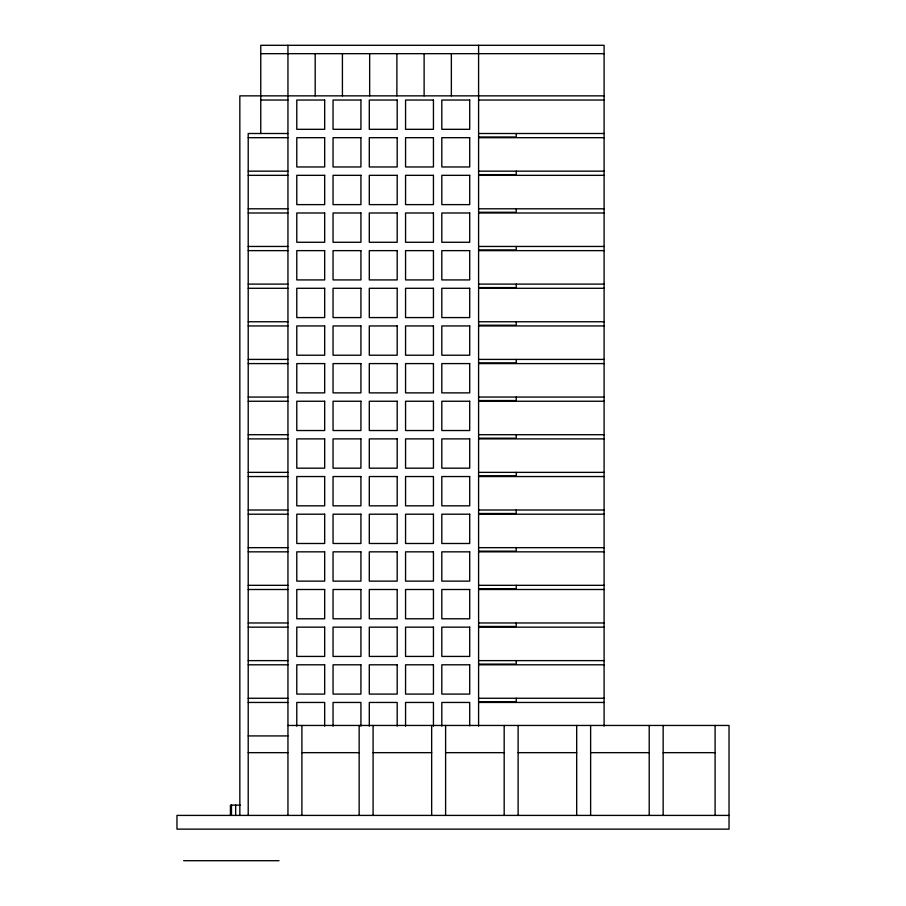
<?xml version="1.0" encoding="UTF-8"?>
<svg xmlns="http://www.w3.org/2000/svg" width="906" height="906" viewBox="0 0 906 906"><rect width="100%" height="100%" fill="white"/><g stroke="black" fill="none" stroke-linecap="round" stroke-linejoin="round"><path stroke-width="1.36" d="M260.758 53.669L604.098 53.669M604.098 95.855L239.841 95.855L239.841 815.411M260.758 100.034L287.949 100.034M478.595 100.034L604.098 100.034M287.949 133.499L248.21 133.499L248.21 815.411M478.595 133.499L604.098 133.499M478.595 136.987L516.239 136.987L516.239 133.499M248.21 137.689L287.949 137.689M478.595 137.689L604.098 137.689M248.21 171.155L287.949 171.155M478.595 171.155L604.098 171.155M478.595 174.643L516.239 174.643L516.239 171.155M248.21 175.334L287.949 175.334M478.595 175.334L604.098 175.334M248.21 208.799L287.949 208.799M478.595 208.799L604.098 208.799M478.595 212.287L516.239 212.287L516.239 208.799M248.21 212.989L287.949 212.989M478.595 212.989L604.098 212.989M248.21 246.455L287.949 246.455M478.595 246.455L604.098 246.455M478.595 249.943L516.239 249.943L516.239 246.455M248.21 250.634L287.949 250.634M478.595 250.634L604.098 250.634M248.21 284.11L287.949 284.11M478.595 284.11L604.098 284.11M478.595 287.587L516.239 287.587L516.239 284.11M248.21 288.289L287.949 288.289M478.595 288.289L604.098 288.289M248.21 321.755L287.949 321.755M478.595 321.755L604.098 321.755M478.595 325.243L516.239 325.243L516.239 321.755M248.21 325.945L287.949 325.945M478.595 325.945L604.098 325.945M248.21 359.41L287.949 359.41M478.595 359.41L604.098 359.41M478.595 362.898L516.239 362.898L516.239 359.41M248.21 363.589L287.949 363.589M478.595 363.589L604.098 363.589M248.21 397.055L287.949 397.055M478.595 397.055L604.098 397.055M478.595 400.543L516.239 400.543L516.239 397.055M248.21 401.245L287.949 401.245M478.595 401.245L604.098 401.245M248.21 434.71L287.949 434.71M478.595 434.71L604.098 434.71M478.595 438.198L516.239 438.198L516.239 434.71M248.21 438.889L287.949 438.889M478.595 438.889L604.098 438.889M248.21 472.366L287.949 472.366M478.595 472.366L604.098 472.366M478.595 475.854L516.239 475.854L516.239 472.366M248.21 476.545L287.949 476.545M478.595 476.545L604.098 476.545M248.21 510.01L287.949 510.01M478.595 510.01L604.098 510.01M478.595 513.498L516.239 513.498L516.239 510.01M248.21 514.2L287.949 514.2M478.595 514.2L604.098 514.2M248.21 547.666L287.949 547.666M478.595 547.666L604.098 547.666M478.595 551.154L516.239 551.154L516.239 547.666M248.21 551.845L287.949 551.845M478.595 551.845L604.098 551.845M248.21 585.321L287.949 585.321M478.595 585.321L604.098 585.321M478.595 588.798L516.239 588.798L516.239 585.321M248.21 589.5L287.949 589.5M478.595 589.5L604.098 589.5M248.21 622.966L287.949 622.966M478.595 622.966L604.098 622.966M478.595 626.454L516.239 626.454L516.239 622.966M248.21 627.156L287.949 627.156M478.595 627.156L604.098 627.156M248.21 660.621L287.949 660.621M478.595 660.621L604.098 660.621M478.595 664.109L516.239 664.109L516.239 660.621M248.21 664.8L287.949 664.8M478.595 664.8L604.098 664.8M248.21 698.266L287.949 698.266M478.595 698.266L604.098 698.266M478.595 701.754L516.239 701.754L516.239 698.266M248.21 702.456L287.949 702.456M478.595 702.456L604.098 702.456M287.949 725.457L729.036 725.457L729.036 829.137L176.964 829.137L176.964 815.411L729.036 815.411M248.21 735.921L287.949 735.921M248.21 752.66L287.949 752.66M301.902 752.66L359.15 752.66M373.091 752.66L431.664 752.66M445.605 752.66L504.178 752.66M518.119 752.66L576.692 752.66M590.633 752.66L649.206 752.66M663.147 752.66L715.094 752.66M240.249 805.117L230.43 805.117L230.43 815.411M183.624 860.7L279.025 860.7M715.094 725.457L715.094 815.411M663.147 725.457L663.147 815.411M649.206 725.457L649.206 815.411M604.098 726.159L604.098 45.3L260.758 45.3L260.758 133.499M590.633 725.457L590.633 815.411M576.692 725.457L576.692 815.411M518.119 725.457L518.119 815.411M504.178 725.457L504.178 815.411M478.595 45.3L478.595 726.159M469.704 725.842L469.704 702.456L441.811 702.456L441.811 726.159M451.358 53.669L451.358 95.855M445.605 725.457L445.605 815.411M433.442 726.159L433.442 702.456L405.56 702.456L405.56 726.159M431.664 725.457L431.664 815.411M424.121 53.669L424.121 95.855M397.19 726.159L397.19 702.456L369.297 702.456L369.297 726.159M396.885 53.669L396.885 95.855M373.091 725.457L373.091 815.411M369.659 53.669L369.659 95.855M360.928 726.159L360.928 702.456L333.046 702.456L333.046 726.159M359.15 725.457L359.15 815.411M342.423 53.669L342.423 95.855M324.676 726.159L324.676 702.456L296.783 702.456L296.783 726.159M315.186 53.669L315.186 95.855M301.902 725.457L301.902 815.411M287.949 45.3L287.949 815.411M235.662 805.117L235.662 815.411M231.472 805.117L231.472 815.411M324.676 100.034L296.783 100.034L296.783 129.32L324.676 129.32L324.676 100.034M360.928 100.034L333.046 100.034L333.046 129.32L360.928 129.32L360.928 100.034M397.19 100.034L369.297 100.034L369.297 129.32L397.19 129.32L397.19 100.034M433.442 100.034L405.56 100.034L405.56 129.32L433.442 129.32L433.442 100.034M469.704 100.034L441.811 100.034L441.811 129.32L469.704 129.32L469.704 100.034M324.676 137.689L296.783 137.689L296.783 166.964L324.676 166.964L324.676 137.689M360.928 137.689L333.046 137.689L333.046 166.964L360.928 166.964L360.928 137.689M397.19 137.689L369.297 137.689L369.297 166.964L397.19 166.964L397.19 137.689M433.442 137.689L405.56 137.689L405.56 166.964L433.442 166.964L433.442 137.689M469.704 137.689L441.811 137.689L441.811 166.964L469.704 166.964L469.704 137.689M324.676 175.334L296.783 175.334L296.783 204.62L324.676 204.62L324.676 175.334M360.928 175.334L333.046 175.334L333.046 204.62L360.928 204.62L360.928 175.334M397.19 175.334L369.297 175.334L369.297 204.62L397.19 204.62L397.19 175.334M433.442 175.334L405.56 175.334L405.56 204.62L433.442 204.62L433.442 175.334M469.704 175.334L441.811 175.334L441.811 204.62L469.704 204.62L469.704 175.334M324.676 212.989L296.783 212.989L296.783 242.276L324.676 242.276L324.676 212.989M360.928 212.989L333.046 212.989L333.046 242.276L360.928 242.276L360.928 212.989M397.19 212.989L369.297 212.989L369.297 242.276L397.19 242.276L397.19 212.989M433.442 212.989L405.56 212.989L405.56 242.276L433.442 242.276L433.442 212.989M469.704 212.989L441.811 212.989L441.811 242.276L469.704 242.276L469.704 212.989M324.676 250.634L296.783 250.634L296.783 279.92L324.676 279.92L324.676 250.634M360.928 250.634L333.046 250.634L333.046 279.92L360.928 279.92L360.928 250.634M397.19 250.634L369.297 250.634L369.297 279.92L397.19 279.92L397.19 250.634M433.442 250.634L405.56 250.634L405.56 279.92L433.442 279.92L433.442 250.634M469.704 250.634L441.811 250.634L441.811 279.92L469.704 279.92L469.704 250.634M324.676 288.289L296.783 288.289L296.783 317.576L324.676 317.576L324.676 288.289M360.928 288.289L333.046 288.289L333.046 317.576L360.928 317.576L360.928 288.289M397.19 288.289L369.297 288.289L369.297 317.576L397.19 317.576L397.19 288.289M433.442 288.289L405.56 288.289L405.56 317.576L433.442 317.576L433.442 288.289M469.704 288.289L441.811 288.289L441.811 317.576L469.704 317.576L469.704 288.289M324.676 325.945L296.783 325.945L296.783 355.22L324.676 355.22L324.676 325.945M360.928 325.945L333.046 325.945L333.046 355.22L360.928 355.22L360.928 325.945M397.19 325.945L369.297 325.945L369.297 355.22L397.19 355.22L397.19 325.945M433.442 325.945L405.56 325.945L405.56 355.22L433.442 355.22L433.442 325.945M469.704 325.945L441.811 325.945L441.811 355.22L469.704 355.22L469.704 325.945M324.676 363.589L296.783 363.589L296.783 392.876L324.676 392.876L324.676 363.589M360.928 363.589L333.046 363.589L333.046 392.876L360.928 392.876L360.928 363.589M397.19 363.589L369.297 363.589L369.297 392.876L397.19 392.876L397.19 363.589M433.442 363.589L405.56 363.589L405.56 392.876L433.442 392.876L433.442 363.589M469.704 363.589L441.811 363.589L441.811 392.876L469.704 392.876L469.704 363.589M324.676 401.245L296.783 401.245L296.783 430.531L324.676 430.531L324.676 401.245M360.928 401.245L333.046 401.245L333.046 430.531L360.928 430.531L360.928 401.245M397.19 401.245L369.297 401.245L369.297 430.531L397.19 430.531L397.19 401.245M433.442 401.245L405.56 401.245L405.56 430.531L433.442 430.531L433.442 401.245M469.704 401.245L441.811 401.245L441.811 430.531L469.704 430.531L469.704 401.245M324.676 438.889L296.783 438.889L296.783 468.175L324.676 468.175L324.676 438.889M360.928 438.889L333.046 438.889L333.046 468.175L360.928 468.175L360.928 438.889M397.19 438.889L369.297 438.889L369.297 468.175L397.19 468.175L397.19 438.889M433.442 438.889L405.56 438.889L405.56 468.175L433.442 468.175L433.442 438.889M469.704 438.889L441.811 438.889L441.811 468.175L469.704 468.175L469.704 438.889M324.676 476.545L296.783 476.545L296.783 505.831L324.676 505.831L324.676 476.545M360.928 476.545L333.046 476.545L333.046 505.831L360.928 505.831L360.928 476.545M397.19 476.545L369.297 476.545L369.297 505.831L397.19 505.831L397.19 476.545M433.442 476.545L405.56 476.545L405.56 505.831L433.442 505.831L433.442 476.545M469.704 476.545L441.811 476.545L441.811 505.831L469.704 505.831L469.704 476.545M324.676 514.2L296.783 514.2L296.783 543.487L324.676 543.487L324.676 514.2M360.928 514.2L333.046 514.2L333.046 543.487L360.928 543.487L360.928 514.2M397.19 514.2L369.297 514.2L369.297 543.487L397.19 543.487L397.19 514.2M433.442 514.2L405.56 514.2L405.56 543.487L433.442 543.487L433.442 514.2M469.704 514.2L441.811 514.2L441.811 543.487L469.704 543.487L469.704 514.2M324.676 551.845L296.783 551.845L296.783 581.131L324.676 581.131L324.676 551.845M360.928 551.845L333.046 551.845L333.046 581.131L360.928 581.131L360.928 551.845M397.19 551.845L369.297 551.845L369.297 581.131L397.19 581.131L397.19 551.845M433.442 551.845L405.56 551.845L405.56 581.131L433.442 581.131L433.442 551.845M469.704 551.845L441.811 551.845L441.811 581.131L469.704 581.131L469.704 551.845M324.676 589.5L296.783 589.5L296.783 618.787L324.676 618.787L324.676 589.5M360.928 589.5L333.046 589.5L333.046 618.787L360.928 618.787L360.928 589.5M397.19 589.5L369.297 589.5L369.297 618.787L397.19 618.787L397.19 589.5M433.442 589.5L405.56 589.5L405.56 618.787L433.442 618.787L433.442 589.5M469.704 589.5L441.811 589.5L441.811 618.787L469.704 618.787L469.704 589.5M324.676 627.156L296.783 627.156L296.783 656.431L324.676 656.431L324.676 627.156M360.928 627.156L333.046 627.156L333.046 656.431L360.928 656.431L360.928 627.156M397.19 627.156L369.297 627.156L369.297 656.431L397.19 656.431L397.19 627.156M433.442 627.156L405.56 627.156L405.56 656.431L433.442 656.431L433.442 627.156M469.704 627.156L441.811 627.156L441.811 656.431L469.704 656.431L469.704 627.156M324.676 664.8L296.783 664.8L296.783 694.087L324.676 694.087L324.676 664.8M360.928 664.8L333.046 664.8L333.046 694.087L360.928 694.087L360.928 664.8M397.19 664.8L369.297 664.8L369.297 694.087L397.19 694.087L397.19 664.8M433.442 664.8L405.56 664.8L405.56 694.087L433.442 694.087L433.442 664.8M469.704 664.8L441.811 664.8L441.811 694.087L469.704 694.087L469.704 664.8"/></g></svg>
